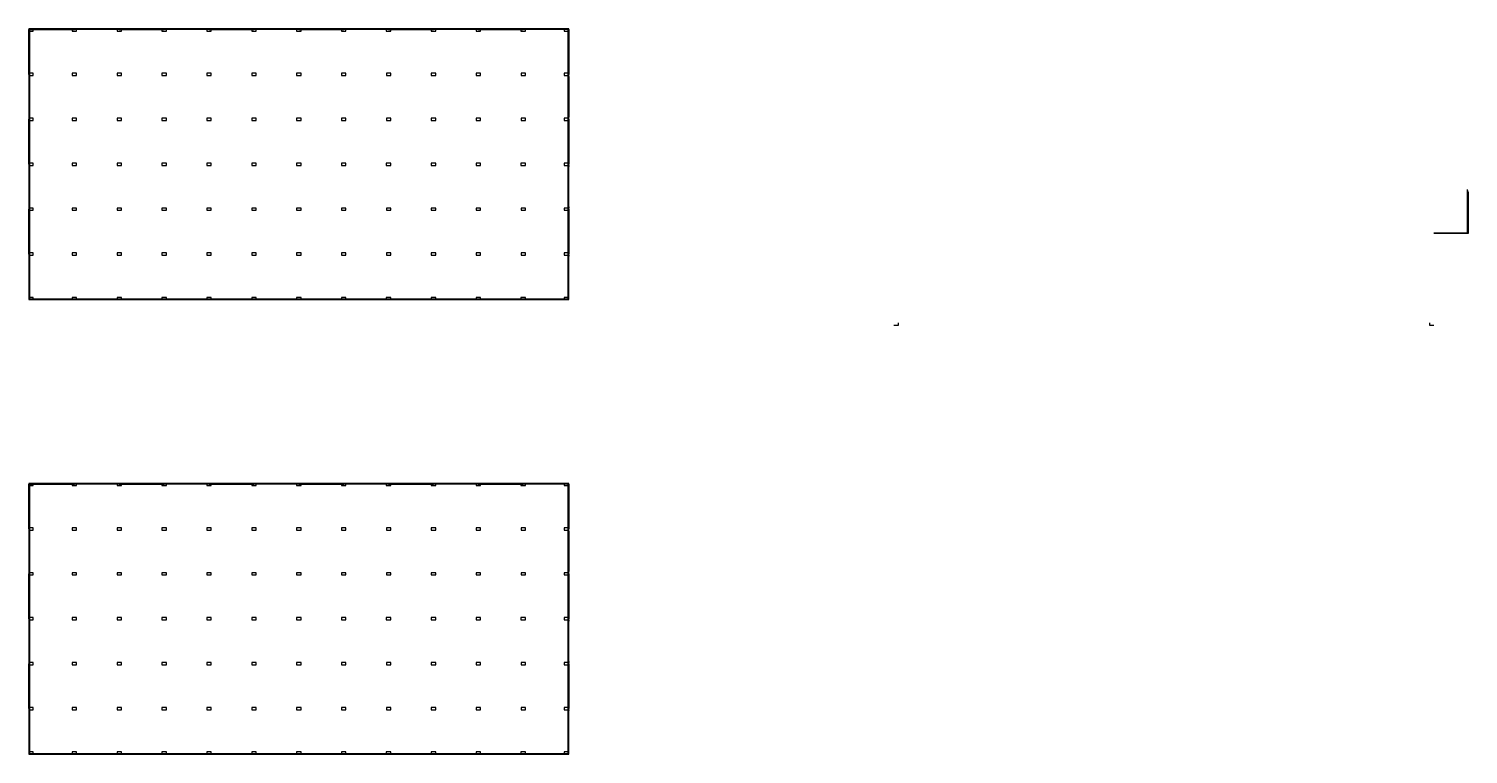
# Model space of a CAD drawing. Header units: millimetres. Extents: x 332 to 3202, y 307 to 1426.
# Drawn here: x 1751.8 to 2072.5, y 1242.9 to 1404.4 of the extents above; entities that cross this region are included whole.
import ezdxf

# ---------------------------------------------------------------- set-up
doc = ezdxf.new("R2010")
doc.units = ezdxf.units.MM

msp = doc.modelspace()

# ---------------------------------------------------------------- linework, layer by layer
for p, q in [((1752.8, 1404.43), (1751.8, 1404.43)), ((1751.8, 1404.43), (1751.8, 1403.93)), ((1751.8, 1403.93), (1752.8, 1403.93)), ((1872.107, 1404.43), (1751.807, 1404.43)), ((1751.807, 1404.43), (1751.807, 1344.13)), ((1751.807, 1394.28), (1751.807, 1404.28)), ((1751.807, 1404.28), (1751.957, 1404.28)), ((1751.957, 1403.73), (1751.807, 1403.73)), ((1751.807, 1403.73), (1751.882, 1403.73)), ((1751.957, 1403.73), (1751.807, 1403.73)), ((1751.882, 1403.73), (1751.882, 1394.73)), ((1751.957, 1404.28), (1751.957, 1404.43)), ((1871.957, 1404.28), (1751.957, 1404.28)), ((1751.957, 1404.28), (1751.957, 1344.28)), ((1751.957, 1404.28), (1761.957, 1404.28)), ((1751.957, 1403.93), (1751.957, 1403.73)), ((1752.8, 1403.93), (1752.8, 1404.43)), ((1762.457, 1404.43), (1761.457, 1404.43)), ((1761.457, 1404.43), (1761.457, 1403.93)), ((1761.457, 1403.93), (1762.457, 1403.93)), ((1761.957, 1404.28), (1761.957, 1404.43)), ((1761.957, 1404.43), (1771.957, 1404.43)), ((1762.457, 1403.93), (1762.457, 1404.43)), ((1772.457, 1404.43), (1771.457, 1404.43)), ((1771.457, 1404.43), (1771.457, 1403.93)), ((1771.457, 1403.93), (1772.457, 1403.93)), ((1771.957, 1404.43), (1771.957, 1404.28)), ((1771.957, 1404.28), (1781.957, 1404.28)), ((1772.457, 1403.93), (1772.457, 1404.43)), ((1782.457, 1404.43), (1781.457, 1404.43)), ((1781.457, 1404.43), (1781.457, 1403.93)), ((1781.457, 1403.93), (1782.457, 1403.93)), ((1781.957, 1404.28), (1781.957, 1404.43)), ((1781.957, 1404.43), (1791.957, 1404.43)), ((1782.457, 1403.93), (1782.457, 1404.43)), ((1792.457, 1404.43), (1791.457, 1404.43)), ((1791.457, 1404.43), (1791.457, 1403.93)), ((1791.457, 1403.93), (1792.457, 1403.93)), ((1791.957, 1404.43), (1791.957, 1404.28)), ((1791.957, 1404.28), (1801.957, 1404.28)), ((1792.457, 1403.93), (1792.457, 1404.43)), ((1802.457, 1404.43), (1801.457, 1404.43)), ((1801.457, 1404.43), (1801.457, 1403.93)), ((1801.457, 1403.93), (1802.457, 1403.93)), ((1801.957, 1404.28), (1801.957, 1404.43)), ((1801.957, 1404.43), (1811.957, 1404.43)), ((1802.457, 1403.93), (1802.457, 1404.43)), ((1812.457, 1404.43), (1811.457, 1404.43)), ((1811.457, 1404.43), (1811.457, 1403.93)), ((1811.457, 1403.93), (1812.457, 1403.93)), ((1811.957, 1404.43), (1811.957, 1404.28)), ((1811.957, 1404.28), (1821.957, 1404.28)), ((1812.457, 1403.93), (1812.457, 1404.43)), ((1822.457, 1404.43), (1821.457, 1404.43)), ((1821.457, 1404.43), (1821.457, 1403.93)), ((1821.457, 1403.93), (1822.457, 1403.93)), ((1821.957, 1404.28), (1821.957, 1404.43)), ((1821.957, 1404.43), (1831.957, 1404.43)), ((1822.457, 1403.93), (1822.457, 1404.43)), ((1832.457, 1404.43), (1831.457, 1404.43)), ((1831.457, 1404.43), (1831.457, 1403.93)), ((1831.457, 1403.93), (1832.457, 1403.93)), ((1831.957, 1404.43), (1831.957, 1404.28)), ((1831.957, 1404.28), (1841.957, 1404.28)), ((1832.457, 1403.93), (1832.457, 1404.43)), ((1842.457, 1404.43), (1841.457, 1404.43)), ((1841.457, 1404.43), (1841.457, 1403.93)), ((1841.457, 1403.93), (1842.457, 1403.93)), ((1841.957, 1404.28), (1841.957, 1404.43)), ((1841.957, 1404.43), (1851.957, 1404.43)), ((1842.457, 1403.93), (1842.457, 1404.43)), ((1852.457, 1404.43), (1851.457, 1404.43)), ((1851.457, 1404.43), (1851.457, 1403.93)), ((1851.457, 1403.93), (1852.457, 1403.93)), ((1851.957, 1404.43), (1851.957, 1404.28)), ((1851.957, 1404.28), (1861.957, 1404.28)), ((1852.457, 1403.93), (1852.457, 1404.43)), ((1862.457, 1404.43), (1861.457, 1404.43)), ((1861.457, 1404.43), (1861.457, 1403.93)), ((1861.457, 1403.93), (1862.457, 1403.93)), ((1861.957, 1404.28), (1861.957, 1404.43)), ((1861.957, 1404.43), (1871.957, 1404.43)), ((1862.457, 1403.93), (1862.457, 1404.43)), ((1872.11, 1404.43), (1871.11, 1404.43)), ((1871.11, 1404.43), (1871.11, 1403.93)), ((1871.11, 1403.93), (1872.11, 1403.93)), ((1871.957, 1404.43), (1871.957, 1404.28)), ((1871.957, 1344.28), (1871.957, 1404.28)), ((1871.957, 1404.28), (1872.107, 1404.28)), ((1871.957, 1403.93), (1872.032, 1403.93)), ((1872.107, 1403.73), (1871.957, 1403.73)), ((1871.957, 1403.73), (1871.957, 1394.73)), ((1872.032, 1403.73), (1872.032, 1394.73)), ((1872.107, 1344.13), (1872.107, 1404.43)), ((1872.107, 1404.28), (1872.107, 1394.28)), ((1872.107, 1394.28), (1872.107, 1404.28)), ((1872.107, 1404.28), (1872.107, 1394.28)), ((1872.107, 1403.93), (1872.107, 1403.73)), ((1872.11, 1403.93), (1872.11, 1404.43)), ((1751.807, 1394.73), (1751.957, 1394.73)), ((1752.807, 1394.53), (1751.807, 1394.53)), ((1751.807, 1394.53), (1751.807, 1394.03)), ((1751.957, 1394.28), (1751.807, 1394.28)), ((1751.807, 1394.03), (1752.807, 1394.03)), ((1751.807, 1393.78), (1751.957, 1393.78)), ((1751.882, 1393.78), (1751.882, 1384.78)), ((1751.957, 1384.28), (1751.957, 1394.28)), ((1752.807, 1394.03), (1752.807, 1394.53)), ((1762.464, 1394.53), (1761.464, 1394.53)), ((1761.464, 1394.53), (1761.464, 1394.03)), ((1761.464, 1394.03), (1762.464, 1394.03)), ((1762.464, 1394.03), (1762.464, 1394.53)), ((1772.464, 1394.53), (1771.464, 1394.53)), ((1771.464, 1394.53), (1771.464, 1394.03)), ((1771.464, 1394.03), (1772.464, 1394.03)), ((1772.464, 1394.03), (1772.464, 1394.53)), ((1782.464, 1394.53), (1781.464, 1394.53)), ((1781.464, 1394.53), (1781.464, 1394.03)), ((1781.464, 1394.03), (1782.464, 1394.03)), ((1782.464, 1394.03), (1782.464, 1394.53)), ((1792.464, 1394.53), (1791.464, 1394.53)), ((1791.464, 1394.53), (1791.464, 1394.03)), ((1791.464, 1394.03), (1792.464, 1394.03)), ((1792.464, 1394.03), (1792.464, 1394.53)), ((1802.464, 1394.53), (1801.464, 1394.53)), ((1801.464, 1394.53), (1801.464, 1394.03)), ((1801.464, 1394.03), (1802.464, 1394.03)), ((1802.464, 1394.03), (1802.464, 1394.53)), ((1812.464, 1394.53), (1811.464, 1394.53)), ((1811.464, 1394.53), (1811.464, 1394.03)), ((1811.464, 1394.03), (1812.464, 1394.03)), ((1812.464, 1394.03), (1812.464, 1394.53)), ((1822.464, 1394.53), (1821.464, 1394.53)), ((1821.464, 1394.53), (1821.464, 1394.03)), ((1821.464, 1394.03), (1822.464, 1394.03)), ((1822.464, 1394.03), (1822.464, 1394.53)), ((1832.464, 1394.53), (1831.464, 1394.53)), ((1831.464, 1394.53), (1831.464, 1394.03)), ((1831.464, 1394.03), (1832.464, 1394.03)), ((1832.464, 1394.03), (1832.464, 1394.53)), ((1842.464, 1394.53), (1841.464, 1394.53)), ((1841.464, 1394.53), (1841.464, 1394.03)), ((1841.464, 1394.03), (1842.464, 1394.03)), ((1842.464, 1394.03), (1842.464, 1394.53)), ((1852.464, 1394.53), (1851.464, 1394.53)), ((1851.464, 1394.53), (1851.464, 1394.03)), ((1851.464, 1394.03), (1852.464, 1394.03)), ((1852.464, 1394.03), (1852.464, 1394.53)), ((1862.464, 1394.53), (1861.464, 1394.53)), ((1861.464, 1394.53), (1861.464, 1394.03)), ((1861.464, 1394.03), (1862.464, 1394.03)), ((1862.464, 1394.03), (1862.464, 1394.53)), ((1872.117, 1394.53), (1871.117, 1394.53)), ((1871.117, 1394.53), (1871.117, 1394.03)), ((1871.117, 1394.03), (1872.117, 1394.03)), ((1871.957, 1394.73), (1872.107, 1394.73)), ((1872.107, 1394.28), (1871.957, 1394.28)), ((1871.957, 1394.28), (1871.957, 1384.28)), ((1871.957, 1394.03), (1871.957, 1393.78)), ((1871.957, 1393.78), (1872.107, 1393.78)), ((1872.032, 1394.53), (1872.032, 1394.03)), ((1872.032, 1393.78), (1872.032, 1384.78)), ((1872.107, 1393.78), (1872.107, 1384.78)), ((1872.117, 1394.03), (1872.117, 1394.53)), ((1751.957, 1384.78), (1751.807, 1384.78)), ((1752.807, 1384.53), (1751.807, 1384.53)), ((1751.807, 1384.53), (1751.807, 1384.03)), ((1751.807, 1374.28), (1751.807, 1384.28)), ((1751.807, 1384.28), (1751.957, 1384.28)), ((1751.807, 1384.03), (1752.807, 1384.03)), ((1751.807, 1383.78), (1751.957, 1383.78)), ((1751.882, 1383.78), (1751.882, 1374.78)), ((1752.807, 1384.03), (1752.807, 1384.53)), ((1762.464, 1384.53), (1761.464, 1384.53)), ((1761.464, 1384.53), (1761.464, 1384.03)), ((1761.464, 1384.03), (1762.464, 1384.03)), ((1762.464, 1384.03), (1762.464, 1384.53)), ((1772.464, 1384.53), (1771.464, 1384.53)), ((1771.464, 1384.53), (1771.464, 1384.03)), ((1771.464, 1384.03), (1772.464, 1384.03)), ((1772.464, 1384.03), (1772.464, 1384.53)), ((1782.464, 1384.53), (1781.464, 1384.53)), ((1781.464, 1384.53), (1781.464, 1384.03)), ((1781.464, 1384.03), (1782.464, 1384.03)), ((1782.464, 1384.03), (1782.464, 1384.53)), ((1792.464, 1384.53), (1791.464, 1384.53)), ((1791.464, 1384.53), (1791.464, 1384.03)), ((1791.464, 1384.03), (1792.464, 1384.03)), ((1792.464, 1384.03), (1792.464, 1384.53)), ((1802.464, 1384.53), (1801.464, 1384.53)), ((1801.464, 1384.53), (1801.464, 1384.03)), ((1801.464, 1384.03), (1802.464, 1384.03)), ((1802.464, 1384.03), (1802.464, 1384.53)), ((1812.464, 1384.53), (1811.464, 1384.53)), ((1811.464, 1384.53), (1811.464, 1384.03)), ((1811.464, 1384.03), (1812.464, 1384.03)), ((1812.464, 1384.03), (1812.464, 1384.53)), ((1822.464, 1384.53), (1821.464, 1384.53)), ((1821.464, 1384.53), (1821.464, 1384.03)), ((1821.464, 1384.03), (1822.464, 1384.03)), ((1822.464, 1384.03), (1822.464, 1384.53)), ((1832.464, 1384.53), (1831.464, 1384.53)), ((1831.464, 1384.53), (1831.464, 1384.03)), ((1831.464, 1384.03), (1832.464, 1384.03)), ((1832.464, 1384.03), (1832.464, 1384.53)), ((1842.464, 1384.53), (1841.464, 1384.53)), ((1841.464, 1384.53), (1841.464, 1384.03)), ((1841.464, 1384.03), (1842.464, 1384.03)), ((1842.464, 1384.03), (1842.464, 1384.53)), ((1852.464, 1384.53), (1851.464, 1384.53)), ((1851.464, 1384.53), (1851.464, 1384.03)), ((1851.464, 1384.03), (1852.464, 1384.03)), ((1852.464, 1384.03), (1852.464, 1384.53)), ((1862.464, 1384.53), (1861.464, 1384.53)), ((1861.464, 1384.53), (1861.464, 1384.03)), ((1861.464, 1384.03), (1862.464, 1384.03)), ((1862.464, 1384.03), (1862.464, 1384.53)), ((1872.117, 1384.53), (1871.117, 1384.53)), ((1871.117, 1384.53), (1871.117, 1384.03)), ((1871.117, 1384.03), (1872.117, 1384.03)), ((1872.107, 1384.78), (1871.957, 1384.78)), ((1871.957, 1384.78), (1871.957, 1384.53)), ((1871.957, 1384.28), (1872.107, 1384.28)), ((1871.957, 1384.03), (1871.957, 1383.78)), ((1871.957, 1383.78), (1872.107, 1383.78)), ((1872.032, 1384.53), (1872.032, 1384.03)), ((1872.032, 1383.78), (1872.032, 1374.78)), ((1872.107, 1384.28), (1872.107, 1374.28)), ((1872.107, 1383.78), (1872.107, 1374.78)), ((1872.117, 1384.03), (1872.117, 1384.53)), ((1752.8, 1374.53), (1751.8, 1374.53)), ((1751.8, 1374.53), (1751.8, 1374.03)), ((1751.8, 1374.03), (1752.8, 1374.03)), ((1751.957, 1374.78), (1751.807, 1374.78)), ((1751.957, 1374.28), (1751.807, 1374.28)), ((1751.957, 1373.78), (1751.807, 1373.78)), ((1751.882, 1373.78), (1751.882, 1364.78)), ((1751.957, 1364.28), (1751.957, 1374.28)), ((1752.8, 1374.03), (1752.8, 1374.53)), ((1762.457, 1374.53), (1761.457, 1374.53)), ((1761.457, 1374.53), (1761.457, 1374.03)), ((1761.457, 1374.03), (1762.457, 1374.03)), ((1762.457, 1374.03), (1762.457, 1374.53)), ((1772.457, 1374.53), (1771.457, 1374.53)), ((1771.457, 1374.53), (1771.457, 1374.03)), ((1771.457, 1374.03), (1772.457, 1374.03)), ((1772.457, 1374.03), (1772.457, 1374.53)), ((1782.457, 1374.53), (1781.457, 1374.53)), ((1781.457, 1374.53), (1781.457, 1374.03)), ((1781.457, 1374.03), (1782.457, 1374.03)), ((1782.457, 1374.03), (1782.457, 1374.53)), ((1792.457, 1374.53), (1791.457, 1374.53)), ((1791.457, 1374.53), (1791.457, 1374.03)), ((1791.457, 1374.03), (1792.457, 1374.03)), ((1792.457, 1374.03), (1792.457, 1374.53)), ((1802.457, 1374.53), (1801.457, 1374.53)), ((1801.457, 1374.53), (1801.457, 1374.03)), ((1801.457, 1374.03), (1802.457, 1374.03)), ((1802.457, 1374.03), (1802.457, 1374.53)), ((1812.457, 1374.53), (1811.457, 1374.53)), ((1811.457, 1374.53), (1811.457, 1374.03)), ((1811.457, 1374.03), (1812.457, 1374.03)), ((1812.457, 1374.03), (1812.457, 1374.53)), ((1822.457, 1374.53), (1821.457, 1374.53)), ((1821.457, 1374.53), (1821.457, 1374.03)), ((1821.457, 1374.03), (1822.457, 1374.03)), ((1822.457, 1374.03), (1822.457, 1374.53)), ((1832.457, 1374.53), (1831.457, 1374.53)), ((1831.457, 1374.53), (1831.457, 1374.03)), ((1831.457, 1374.03), (1832.457, 1374.03)), ((1832.457, 1374.03), (1832.457, 1374.53)), ((1842.457, 1374.53), (1841.457, 1374.53)), ((1841.457, 1374.53), (1841.457, 1374.03)), ((1841.457, 1374.03), (1842.457, 1374.03)), ((1842.457, 1374.03), (1842.457, 1374.53)), ((1852.457, 1374.53), (1851.457, 1374.53)), ((1851.457, 1374.53), (1851.457, 1374.03)), ((1851.457, 1374.03), (1852.457, 1374.03)), ((1852.457, 1374.03), (1852.457, 1374.53)), ((1862.457, 1374.53), (1861.457, 1374.53)), ((1861.457, 1374.53), (1861.457, 1374.03)), ((1861.457, 1374.03), (1862.457, 1374.03)), ((1862.457, 1374.03), (1862.457, 1374.53)), ((1872.11, 1374.53), (1871.11, 1374.53)), ((1871.11, 1374.53), (1871.11, 1374.03)), ((1871.11, 1374.03), (1872.11, 1374.03)), ((1872.107, 1374.78), (1871.957, 1374.78)), ((1871.957, 1374.78), (1871.957, 1374.53)), ((1872.107, 1374.28), (1871.957, 1374.28)), ((1871.957, 1374.28), (1871.957, 1364.28)), ((1872.107, 1373.78), (1871.957, 1373.78)), ((1871.957, 1373.78), (1871.957, 1364.78)), ((1872.032, 1374.53), (1872.032, 1374.03)), ((1872.032, 1373.78), (1872.032, 1364.78)), ((1872.107, 1374.03), (1872.107, 1373.78)), ((1872.11, 1374.03), (1872.11, 1374.53)), ((1751.807, 1364.78), (1751.957, 1364.78)), ((1752.807, 1364.53), (1751.807, 1364.53)), ((1751.807, 1364.53), (1751.807, 1364.03)), ((1751.807, 1354.28), (1751.807, 1364.28)), ((1751.807, 1364.28), (1751.957, 1364.28)), ((1751.807, 1364.03), (1752.807, 1364.03)), ((1751.807, 1363.78), (1751.957, 1363.78)), ((1751.882, 1363.78), (1751.882, 1354.78)), ((1752.807, 1364.03), (1752.807, 1364.53)), ((1762.464, 1364.53), (1761.464, 1364.53)), ((1761.464, 1364.53), (1761.464, 1364.03)), ((1761.464, 1364.03), (1762.464, 1364.03)), ((1762.464, 1364.03), (1762.464, 1364.53)), ((1772.464, 1364.53), (1771.464, 1364.53)), ((1771.464, 1364.53), (1771.464, 1364.03)), ((1771.464, 1364.03), (1772.464, 1364.03)), ((1772.464, 1364.03), (1772.464, 1364.53)), ((1782.464, 1364.53), (1781.464, 1364.53)), ((1781.464, 1364.53), (1781.464, 1364.03)), ((1781.464, 1364.03), (1782.464, 1364.03)), ((1782.464, 1364.03), (1782.464, 1364.53)), ((1792.464, 1364.53), (1791.464, 1364.53)), ((1791.464, 1364.53), (1791.464, 1364.03)), ((1791.464, 1364.03), (1792.464, 1364.03)), ((1792.464, 1364.03), (1792.464, 1364.53)), ((1802.464, 1364.53), (1801.464, 1364.53)), ((1801.464, 1364.53), (1801.464, 1364.03)), ((1801.464, 1364.03), (1802.464, 1364.03)), ((1802.464, 1364.03), (1802.464, 1364.53)), ((1812.464, 1364.53), (1811.464, 1364.53)), ((1811.464, 1364.53), (1811.464, 1364.03)), ((1811.464, 1364.03), (1812.464, 1364.03)), ((1812.464, 1364.03), (1812.464, 1364.53)), ((1822.464, 1364.53), (1821.464, 1364.53)), ((1821.464, 1364.53), (1821.464, 1364.03)), ((1821.464, 1364.03), (1822.464, 1364.03)), ((1822.464, 1364.03), (1822.464, 1364.53)), ((1832.464, 1364.53), (1831.464, 1364.53)), ((1831.464, 1364.53), (1831.464, 1364.03)), ((1831.464, 1364.03), (1832.464, 1364.03)), ((1832.464, 1364.03), (1832.464, 1364.53)), ((1842.464, 1364.53), (1841.464, 1364.53)), ((1841.464, 1364.53), (1841.464, 1364.03)), ((1841.464, 1364.03), (1842.464, 1364.03)), ((1842.464, 1364.03), (1842.464, 1364.53)), ((1852.464, 1364.53), (1851.464, 1364.53)), ((1851.464, 1364.53), (1851.464, 1364.03)), ((1851.464, 1364.03), (1852.464, 1364.03)), ((1852.464, 1364.03), (1852.464, 1364.53)), ((1862.464, 1364.53), (1861.464, 1364.53)), ((1861.464, 1364.53), (1861.464, 1364.03)), ((1861.464, 1364.03), (1862.464, 1364.03)), ((1862.464, 1364.03), (1862.464, 1364.53)), ((1872.117, 1364.53), (1871.117, 1364.53)), ((1871.117, 1364.53), (1871.117, 1364.03)), ((1871.117, 1364.03), (1872.117, 1364.03)), ((1871.957, 1364.78), (1872.107, 1364.78)), ((1871.957, 1364.28), (1872.107, 1364.28)), ((1871.957, 1364.03), (1871.957, 1363.78)), ((1871.957, 1363.78), (1872.107, 1363.78)), ((1872.032, 1364.53), (1872.032, 1364.03)), ((1872.032, 1363.78), (1872.032, 1354.78)), ((1872.107, 1364.78), (1872.107, 1364.53)), ((1872.107, 1364.53), (1872.107, 1364.53)), ((1872.107, 1364.28), (1872.107, 1354.28)), ((1872.107, 1363.78), (1872.107, 1354.78)), ((1872.117, 1364.03), (1872.117, 1364.53)), ((1751.957, 1354.78), (1751.807, 1354.78)), ((1752.807, 1354.53), (1751.807, 1354.53)), ((1751.807, 1354.53), (1751.807, 1354.03)), ((1751.957, 1354.28), (1751.807, 1354.28)), ((1751.807, 1354.03), (1752.807, 1354.03)), ((1751.957, 1353.83), (1751.807, 1353.83)), ((1751.882, 1353.83), (1751.882, 1344.83)), ((1751.957, 1344.28), (1751.957, 1354.28)), ((1752.807, 1354.03), (1752.807, 1354.53)), ((1762.464, 1354.53), (1761.464, 1354.53)), ((1761.464, 1354.53), (1761.464, 1354.03)), ((1761.464, 1354.03), (1762.464, 1354.03)), ((1762.464, 1354.03), (1762.464, 1354.53)), ((1772.464, 1354.53), (1771.464, 1354.53)), ((1771.464, 1354.53), (1771.464, 1354.03)), ((1771.464, 1354.03), (1772.464, 1354.03)), ((1772.464, 1354.03), (1772.464, 1354.53)), ((1782.464, 1354.53), (1781.464, 1354.53)), ((1781.464, 1354.53), (1781.464, 1354.03)), ((1781.464, 1354.03), (1782.464, 1354.03)), ((1782.464, 1354.03), (1782.464, 1354.53)), ((1792.464, 1354.53), (1791.464, 1354.53)), ((1791.464, 1354.53), (1791.464, 1354.03)), ((1791.464, 1354.03), (1792.464, 1354.03)), ((1792.464, 1354.03), (1792.464, 1354.53)), ((1802.464, 1354.53), (1801.464, 1354.53)), ((1801.464, 1354.53), (1801.464, 1354.03)), ((1801.464, 1354.03), (1802.464, 1354.03)), ((1802.464, 1354.03), (1802.464, 1354.53)), ((1812.464, 1354.53), (1811.464, 1354.53)), ((1811.464, 1354.53), (1811.464, 1354.03)), ((1811.464, 1354.03), (1812.464, 1354.03)), ((1812.464, 1354.03), (1812.464, 1354.53)), ((1822.464, 1354.53), (1821.464, 1354.53)), ((1821.464, 1354.53), (1821.464, 1354.03)), ((1821.464, 1354.03), (1822.464, 1354.03)), ((1822.464, 1354.03), (1822.464, 1354.53)), ((1832.464, 1354.53), (1831.464, 1354.53)), ((1831.464, 1354.53), (1831.464, 1354.03)), ((1831.464, 1354.03), (1832.464, 1354.03)), ((1832.464, 1354.03), (1832.464, 1354.53)), ((1842.464, 1354.53), (1841.464, 1354.53)), ((1841.464, 1354.53), (1841.464, 1354.03)), ((1841.464, 1354.03), (1842.464, 1354.03)), ((1842.464, 1354.03), (1842.464, 1354.53)), ((1852.464, 1354.53), (1851.464, 1354.53)), ((1851.464, 1354.53), (1851.464, 1354.03)), ((1851.464, 1354.03), (1852.464, 1354.03)), ((1852.464, 1354.03), (1852.464, 1354.53)), ((1862.464, 1354.53), (1861.464, 1354.53)), ((1861.464, 1354.53), (1861.464, 1354.03)), ((1861.464, 1354.03), (1862.464, 1354.03)), ((1862.464, 1354.03), (1862.464, 1354.53)), ((1872.117, 1354.53), (1871.117, 1354.53)), ((1871.117, 1354.53), (1871.117, 1354.03)), ((1871.117, 1354.03), (1872.117, 1354.03)), ((1872.107, 1354.78), (1871.957, 1354.78)), ((1871.957, 1354.78), (1871.957, 1354.53)), ((1872.107, 1354.28), (1871.957, 1354.28)), ((1871.957, 1354.28), (1871.957, 1344.28)), ((1872.107, 1353.83), (1871.957, 1353.83)), ((1871.957, 1353.83), (1871.957, 1344.83)), ((1872.032, 1354.53), (1872.032, 1354.03)), ((1872.032, 1353.83), (1872.032, 1344.83)), ((1872.107, 1354.03), (1872.107, 1353.83)), ((1872.107, 1344.73), (1872.107, 1353.78)), ((1872.117, 1354.03), (1872.117, 1354.53)), ((1751.807, 1344.83), (1751.957, 1344.83)), ((1752.807, 1344.63), (1751.807, 1344.63)), ((1751.807, 1344.63), (1751.807, 1344.13)), ((1751.957, 1344.28), (1751.807, 1344.28)), ((1751.807, 1344.13), (1872.107, 1344.13)), ((1751.807, 1344.13), (1752.807, 1344.13)), ((1751.957, 1344.28), (1871.957, 1344.28)), ((1751.957, 1344.28), (1761.957, 1344.28)), ((1751.957, 1344.28), (1751.957, 1344.13)), ((1751.957, 1344.13), (1751.957, 1344.28)), ((1752.807, 1344.13), (1752.807, 1344.63)), ((1762.457, 1344.63), (1761.457, 1344.63)), ((1761.457, 1344.63), (1761.457, 1344.13)), ((1761.457, 1344.13), (1762.457, 1344.13)), ((1761.957, 1344.28), (1761.957, 1344.28)), ((1761.957, 1344.28), (1761.957, 1344.13)), ((1761.957, 1344.13), (1771.957, 1344.13)), ((1762.457, 1344.13), (1762.457, 1344.63)), ((1772.457, 1344.63), (1771.457, 1344.63)), ((1771.457, 1344.63), (1771.457, 1344.13)), ((1771.457, 1344.13), (1772.457, 1344.13)), ((1771.957, 1344.13), (1771.957, 1344.28)), ((1771.957, 1344.28), (1781.957, 1344.28)), ((1772.457, 1344.13), (1772.457, 1344.63)), ((1782.457, 1344.63), (1781.457, 1344.63)), ((1781.457, 1344.63), (1781.457, 1344.13)), ((1781.457, 1344.13), (1782.457, 1344.13)), ((1781.957, 1344.28), (1781.957, 1344.13)), ((1781.957, 1344.13), (1791.957, 1344.13)), ((1782.457, 1344.13), (1782.457, 1344.63)), ((1792.457, 1344.63), (1791.457, 1344.63)), ((1791.457, 1344.63), (1791.457, 1344.13)), ((1791.457, 1344.13), (1792.457, 1344.13)), ((1791.957, 1344.13), (1791.957, 1344.28)), ((1791.957, 1344.28), (1801.957, 1344.28)), ((1792.457, 1344.13), (1792.457, 1344.63)), ((1802.457, 1344.63), (1801.457, 1344.63)), ((1801.457, 1344.63), (1801.457, 1344.13)), ((1801.457, 1344.13), (1802.457, 1344.13)), ((1801.957, 1344.28), (1801.957, 1344.13)), ((1801.957, 1344.13), (1811.957, 1344.13)), ((1802.457, 1344.13), (1802.457, 1344.63)), ((1812.457, 1344.63), (1811.457, 1344.63)), ((1811.457, 1344.63), (1811.457, 1344.13)), ((1811.457, 1344.13), (1812.457, 1344.13)), ((1811.957, 1344.13), (1811.957, 1344.28)), ((1811.957, 1344.28), (1821.957, 1344.28)), ((1812.457, 1344.13), (1812.457, 1344.63)), ((1822.457, 1344.63), (1821.457, 1344.63)), ((1821.457, 1344.63), (1821.457, 1344.13)), ((1821.457, 1344.13), (1822.457, 1344.13)), ((1821.957, 1344.28), (1821.957, 1344.13)), ((1821.957, 1344.13), (1831.957, 1344.13)), ((1822.457, 1344.13), (1822.457, 1344.63)), ((1832.457, 1344.63), (1831.457, 1344.63)), ((1831.457, 1344.63), (1831.457, 1344.13)), ((1831.457, 1344.13), (1832.457, 1344.13)), ((1831.957, 1344.13), (1831.957, 1344.28)), ((1831.957, 1344.28), (1841.957, 1344.28)), ((1832.457, 1344.13), (1832.457, 1344.63)), ((1842.457, 1344.63), (1841.457, 1344.63)), ((1841.457, 1344.63), (1841.457, 1344.13)), ((1841.457, 1344.13), (1842.457, 1344.13)), ((1841.957, 1344.28), (1841.957, 1344.13)), ((1841.957, 1344.13), (1851.957, 1344.13)), ((1842.457, 1344.13), (1842.457, 1344.63)), ((1852.457, 1344.63), (1851.457, 1344.63)), ((1851.457, 1344.63), (1851.457, 1344.13)), ((1851.457, 1344.13), (1852.457, 1344.13)), ((1851.957, 1344.13), (1851.957, 1344.28)), ((1851.957, 1344.28), (1861.957, 1344.28)), ((1852.457, 1344.13), (1852.457, 1344.63)), ((1862.457, 1344.63), (1861.457, 1344.63)), ((1861.457, 1344.63), (1861.457, 1344.13)), ((1861.457, 1344.13), (1862.457, 1344.13)), ((1861.957, 1344.28), (1861.957, 1344.13)), ((1861.957, 1344.13), (1871.957, 1344.13)), ((1862.457, 1344.13), (1862.457, 1344.63)), ((1872.11, 1344.63), (1871.11, 1344.63)), ((1871.11, 1344.63), (1871.11, 1344.13)), ((1871.11, 1344.13), (1872.11, 1344.13)), ((1871.957, 1344.83), (1872.107, 1344.83)), ((1871.957, 1344.63), (1871.957, 1344.73)), ((1872.032, 1344.63), (1871.957, 1344.63)), ((1871.957, 1344.13), (1871.957, 1344.28)), ((1871.957, 1344.28), (1872.107, 1344.28)), ((1872.11, 1344.13), (1872.11, 1344.63)), ((1752.8, 1303.218), (1751.8, 1303.218)), ((1751.8, 1303.218), (1751.8, 1302.718)), ((1751.8, 1302.718), (1752.8, 1302.718)), ((1872.107, 1303.218), (1751.807, 1303.218)), ((1751.807, 1303.218), (1751.807, 1242.918)), ((1751.807, 1293.068), (1751.807, 1303.068)), ((1751.807, 1303.068), (1751.957, 1303.068)), ((1751.957, 1302.518), (1751.807, 1302.518)), ((1751.807, 1302.518), (1751.882, 1302.518)), ((1751.957, 1302.518), (1751.807, 1302.518)), ((1751.882, 1302.518), (1751.882, 1293.518)), ((1751.957, 1303.068), (1751.957, 1303.218)), ((1871.957, 1303.068), (1751.957, 1303.068)), ((1751.957, 1303.068), (1751.957, 1243.068)), ((1751.957, 1303.068), (1761.957, 1303.068)), ((1751.957, 1302.718), (1751.957, 1302.518)), ((1752.8, 1302.718), (1752.8, 1303.218)), ((1762.457, 1303.218), (1761.457, 1303.218)), ((1761.457, 1303.218), (1761.457, 1302.718)), ((1761.457, 1302.718), (1762.457, 1302.718)), ((1761.957, 1303.068), (1761.957, 1303.218)), ((1761.957, 1303.218), (1771.957, 1303.218)), ((1762.457, 1302.718), (1762.457, 1303.218)), ((1772.457, 1303.218), (1771.457, 1303.218)), ((1771.457, 1303.218), (1771.457, 1302.718)), ((1771.457, 1302.718), (1772.457, 1302.718)), ((1771.957, 1303.218), (1771.957, 1303.068)), ((1771.957, 1303.068), (1781.957, 1303.068)), ((1772.457, 1302.718), (1772.457, 1303.218)), ((1782.457, 1303.218), (1781.457, 1303.218)), ((1781.457, 1303.218), (1781.457, 1302.718)), ((1781.457, 1302.718), (1782.457, 1302.718)), ((1781.957, 1303.068), (1781.957, 1303.218)), ((1781.957, 1303.218), (1791.957, 1303.218)), ((1782.457, 1302.718), (1782.457, 1303.218)), ((1792.457, 1303.218), (1791.457, 1303.218)), ((1791.457, 1303.218), (1791.457, 1302.718)), ((1791.457, 1302.718), (1792.457, 1302.718)), ((1791.957, 1303.218), (1791.957, 1303.068)), ((1791.957, 1303.068), (1801.957, 1303.068)), ((1792.457, 1302.718), (1792.457, 1303.218)), ((1802.457, 1303.218), (1801.457, 1303.218)), ((1801.457, 1303.218), (1801.457, 1302.718)), ((1801.457, 1302.718), (1802.457, 1302.718)), ((1801.957, 1303.068), (1801.957, 1303.218)), ((1801.957, 1303.218), (1811.957, 1303.218)), ((1802.457, 1302.718), (1802.457, 1303.218)), ((1812.457, 1303.218), (1811.457, 1303.218)), ((1811.457, 1303.218), (1811.457, 1302.718)), ((1811.457, 1302.718), (1812.457, 1302.718)), ((1811.957, 1303.218), (1811.957, 1303.068)), ((1811.957, 1303.068), (1821.957, 1303.068)), ((1812.457, 1302.718), (1812.457, 1303.218)), ((1822.457, 1303.218), (1821.457, 1303.218)), ((1821.457, 1303.218), (1821.457, 1302.718)), ((1821.457, 1302.718), (1822.457, 1302.718)), ((1821.957, 1303.068), (1821.957, 1303.218)), ((1821.957, 1303.218), (1831.957, 1303.218)), ((1822.457, 1302.718), (1822.457, 1303.218)), ((1832.457, 1303.218), (1831.457, 1303.218)), ((1831.457, 1303.218), (1831.457, 1302.718)), ((1831.457, 1302.718), (1832.457, 1302.718)), ((1831.957, 1303.218), (1831.957, 1303.068)), ((1831.957, 1303.068), (1841.957, 1303.068)), ((1832.457, 1302.718), (1832.457, 1303.218)), ((1842.457, 1303.218), (1841.457, 1303.218)), ((1841.457, 1303.218), (1841.457, 1302.718)), ((1841.457, 1302.718), (1842.457, 1302.718)), ((1841.957, 1303.068), (1841.957, 1303.218)), ((1841.957, 1303.218), (1851.957, 1303.218)), ((1842.457, 1302.718), (1842.457, 1303.218)), ((1852.457, 1303.218), (1851.457, 1303.218)), ((1851.457, 1303.218), (1851.457, 1302.718)), ((1851.457, 1302.718), (1852.457, 1302.718)), ((1851.957, 1303.218), (1851.957, 1303.068)), ((1851.957, 1303.068), (1861.957, 1303.068)), ((1852.457, 1302.718), (1852.457, 1303.218)), ((1862.457, 1303.218), (1861.457, 1303.218)), ((1861.457, 1303.218), (1861.457, 1302.718)), ((1861.457, 1302.718), (1862.457, 1302.718)), ((1861.957, 1303.068), (1861.957, 1303.218)), ((1861.957, 1303.218), (1871.957, 1303.218)), ((1862.457, 1302.718), (1862.457, 1303.218)), ((1872.11, 1303.218), (1871.11, 1303.218)), ((1871.11, 1303.218), (1871.11, 1302.718)), ((1871.11, 1302.718), (1872.11, 1302.718)), ((1871.957, 1303.218), (1871.957, 1303.068)), ((1871.957, 1243.068), (1871.957, 1303.068)), ((1871.957, 1303.068), (1872.107, 1303.068)), ((1871.957, 1302.718), (1872.032, 1302.718)), ((1872.107, 1302.518), (1871.957, 1302.518)), ((1871.957, 1302.518), (1871.957, 1293.518)), ((1872.032, 1302.518), (1872.032, 1293.518)), ((1872.107, 1242.918), (1872.107, 1303.218)), ((1872.107, 1303.068), (1872.107, 1293.068)), ((1872.107, 1293.068), (1872.107, 1303.068)), ((1872.107, 1303.068), (1872.107, 1293.068)), ((1872.107, 1302.718), (1872.107, 1302.518)), ((1872.11, 1302.718), (1872.11, 1303.218)), ((1751.807, 1293.518), (1751.957, 1293.518)), ((1752.807, 1293.318), (1751.807, 1293.318)), ((1751.807, 1293.318), (1751.807, 1292.818)), ((1751.957, 1293.068), (1751.807, 1293.068)), ((1751.807, 1292.818), (1752.807, 1292.818)), ((1751.807, 1292.568), (1751.957, 1292.568)), ((1751.882, 1292.568), (1751.882, 1283.568)), ((1751.957, 1283.068), (1751.957, 1293.068)), ((1752.807, 1292.818), (1752.807, 1293.318)), ((1762.464, 1293.318), (1761.464, 1293.318)), ((1761.464, 1293.318), (1761.464, 1292.818)), ((1761.464, 1292.818), (1762.464, 1292.818)), ((1762.464, 1292.818), (1762.464, 1293.318)), ((1772.464, 1293.318), (1771.464, 1293.318)), ((1771.464, 1293.318), (1771.464, 1292.818)), ((1771.464, 1292.818), (1772.464, 1292.818)), ((1772.464, 1292.818), (1772.464, 1293.318)), ((1782.464, 1293.318), (1781.464, 1293.318)), ((1781.464, 1293.318), (1781.464, 1292.818)), ((1781.464, 1292.818), (1782.464, 1292.818)), ((1782.464, 1292.818), (1782.464, 1293.318)), ((1792.464, 1293.318), (1791.464, 1293.318)), ((1791.464, 1293.318), (1791.464, 1292.818)), ((1791.464, 1292.818), (1792.464, 1292.818)), ((1792.464, 1292.818), (1792.464, 1293.318)), ((1802.464, 1293.318), (1801.464, 1293.318)), ((1801.464, 1293.318), (1801.464, 1292.818)), ((1801.464, 1292.818), (1802.464, 1292.818)), ((1802.464, 1292.818), (1802.464, 1293.318)), ((1812.464, 1293.318), (1811.464, 1293.318)), ((1811.464, 1293.318), (1811.464, 1292.818)), ((1811.464, 1292.818), (1812.464, 1292.818)), ((1812.464, 1292.818), (1812.464, 1293.318)), ((1822.464, 1293.318), (1821.464, 1293.318)), ((1821.464, 1293.318), (1821.464, 1292.818)), ((1821.464, 1292.818), (1822.464, 1292.818)), ((1822.464, 1292.818), (1822.464, 1293.318)), ((1832.464, 1293.318), (1831.464, 1293.318)), ((1831.464, 1293.318), (1831.464, 1292.818)), ((1831.464, 1292.818), (1832.464, 1292.818)), ((1832.464, 1292.818), (1832.464, 1293.318)), ((1842.464, 1293.318), (1841.464, 1293.318)), ((1841.464, 1293.318), (1841.464, 1292.818)), ((1841.464, 1292.818), (1842.464, 1292.818)), ((1842.464, 1292.818), (1842.464, 1293.318)), ((1852.464, 1293.318), (1851.464, 1293.318)), ((1851.464, 1293.318), (1851.464, 1292.818)), ((1851.464, 1292.818), (1852.464, 1292.818)), ((1852.464, 1292.818), (1852.464, 1293.318)), ((1862.464, 1293.318), (1861.464, 1293.318)), ((1861.464, 1293.318), (1861.464, 1292.818)), ((1861.464, 1292.818), (1862.464, 1292.818)), ((1862.464, 1292.818), (1862.464, 1293.318)), ((1872.117, 1293.318), (1871.117, 1293.318)), ((1871.117, 1293.318), (1871.117, 1292.818)), ((1871.117, 1292.818), (1872.117, 1292.818)), ((1871.957, 1293.518), (1872.107, 1293.518)), ((1872.107, 1293.068), (1871.957, 1293.068)), ((1871.957, 1293.068), (1871.957, 1283.068)), ((1871.957, 1292.818), (1871.957, 1292.568)), ((1871.957, 1292.568), (1872.107, 1292.568)), ((1872.032, 1293.318), (1872.032, 1292.818)), ((1872.032, 1292.568), (1872.032, 1283.568)), ((1872.107, 1292.568), (1872.107, 1283.568)), ((1872.117, 1292.818), (1872.117, 1293.318)), ((1751.957, 1283.568), (1751.807, 1283.568)), ((1752.807, 1283.318), (1751.807, 1283.318)), ((1751.807, 1283.318), (1751.807, 1282.818)), ((1751.807, 1273.068), (1751.807, 1283.068)), ((1751.807, 1283.068), (1751.957, 1283.068)), ((1751.807, 1282.818), (1752.807, 1282.818)), ((1752.807, 1282.818), (1752.807, 1283.318)), ((1762.464, 1283.318), (1761.464, 1283.318)), ((1761.464, 1283.318), (1761.464, 1282.818)), ((1761.464, 1282.818), (1762.464, 1282.818)), ((1762.464, 1282.818), (1762.464, 1283.318)), ((1772.464, 1283.318), (1771.464, 1283.318)), ((1771.464, 1283.318), (1771.464, 1282.818)), ((1771.464, 1282.818), (1772.464, 1282.818)), ((1772.464, 1282.818), (1772.464, 1283.318)), ((1782.464, 1283.318), (1781.464, 1283.318)), ((1781.464, 1283.318), (1781.464, 1282.818)), ((1781.464, 1282.818), (1782.464, 1282.818)), ((1782.464, 1282.818), (1782.464, 1283.318)), ((1792.464, 1283.318), (1791.464, 1283.318)), ((1791.464, 1283.318), (1791.464, 1282.818)), ((1791.464, 1282.818), (1792.464, 1282.818)), ((1792.464, 1282.818), (1792.464, 1283.318)), ((1802.464, 1283.318), (1801.464, 1283.318)), ((1801.464, 1283.318), (1801.464, 1282.818)), ((1801.464, 1282.818), (1802.464, 1282.818)), ((1802.464, 1282.818), (1802.464, 1283.318)), ((1812.464, 1283.318), (1811.464, 1283.318)), ((1811.464, 1283.318), (1811.464, 1282.818)), ((1811.464, 1282.818), (1812.464, 1282.818)), ((1812.464, 1282.818), (1812.464, 1283.318)), ((1822.464, 1283.318), (1821.464, 1283.318)), ((1821.464, 1283.318), (1821.464, 1282.818)), ((1821.464, 1282.818), (1822.464, 1282.818)), ((1822.464, 1282.818), (1822.464, 1283.318)), ((1832.464, 1283.318), (1831.464, 1283.318)), ((1831.464, 1283.318), (1831.464, 1282.818)), ((1831.464, 1282.818), (1832.464, 1282.818)), ((1832.464, 1282.818), (1832.464, 1283.318)), ((1842.464, 1283.318), (1841.464, 1283.318)), ((1841.464, 1283.318), (1841.464, 1282.818)), ((1841.464, 1282.818), (1842.464, 1282.818)), ((1842.464, 1282.818), (1842.464, 1283.318)), ((1852.464, 1283.318), (1851.464, 1283.318)), ((1851.464, 1283.318), (1851.464, 1282.818)), ((1851.464, 1282.818), (1852.464, 1282.818)), ((1852.464, 1282.818), (1852.464, 1283.318)), ((1862.464, 1283.318), (1861.464, 1283.318)), ((1861.464, 1283.318), (1861.464, 1282.818)), ((1861.464, 1282.818), (1862.464, 1282.818)), ((1862.464, 1282.818), (1862.464, 1283.318)), ((1872.117, 1283.318), (1871.117, 1283.318)), ((1871.117, 1283.318), (1871.117, 1282.818)), ((1871.117, 1282.818), (1872.117, 1282.818)), ((1872.107, 1283.568), (1871.957, 1283.568)), ((1871.957, 1283.568), (1871.957, 1283.318)), ((1871.957, 1283.068), (1872.107, 1283.068)), ((1871.957, 1282.818), (1871.957, 1282.568)), ((1872.032, 1283.318), (1872.032, 1282.818)), ((1872.107, 1283.068), (1872.107, 1273.068)), ((1872.117, 1282.818), (1872.117, 1283.318)), ((1751.807, 1282.568), (1751.957, 1282.568)), ((1751.882, 1282.568), (1751.882, 1273.568)), ((1871.957, 1282.568), (1872.107, 1282.568)), ((1872.032, 1282.568), (1872.032, 1273.568)), ((1872.107, 1282.568), (1872.107, 1273.568)), ((1752.8, 1273.318), (1751.8, 1273.318)), ((1751.8, 1273.318), (1751.8, 1272.818)), ((1751.957, 1273.568), (1751.807, 1273.568)), ((1752.8, 1272.818), (1752.8, 1273.318)), ((1762.457, 1273.318), (1761.457, 1273.318)), ((1761.457, 1273.318), (1761.457, 1272.818)), ((1762.457, 1272.818), (1762.457, 1273.318)), ((1772.457, 1273.318), (1771.457, 1273.318)), ((1771.457, 1273.318), (1771.457, 1272.818)), ((1772.457, 1272.818), (1772.457, 1273.318)), ((1782.457, 1273.318), (1781.457, 1273.318)), ((1781.457, 1273.318), (1781.457, 1272.818)), ((1782.457, 1272.818), (1782.457, 1273.318)), ((1792.457, 1273.318), (1791.457, 1273.318)), ((1791.457, 1273.318), (1791.457, 1272.818)), ((1792.457, 1272.818), (1792.457, 1273.318)), ((1802.457, 1273.318), (1801.457, 1273.318)), ((1801.457, 1273.318), (1801.457, 1272.818)), ((1802.457, 1272.818), (1802.457, 1273.318)), ((1812.457, 1273.318), (1811.457, 1273.318)), ((1811.457, 1273.318), (1811.457, 1272.818)), ((1812.457, 1272.818), (1812.457, 1273.318)), ((1822.457, 1273.318), (1821.457, 1273.318)), ((1821.457, 1273.318), (1821.457, 1272.818)), ((1822.457, 1272.818), (1822.457, 1273.318)), ((1832.457, 1273.318), (1831.457, 1273.318)), ((1831.457, 1273.318), (1831.457, 1272.818)), ((1832.457, 1272.818), (1832.457, 1273.318)), ((1842.457, 1273.318), (1841.457, 1273.318)), ((1841.457, 1273.318), (1841.457, 1272.818)), ((1842.457, 1272.818), (1842.457, 1273.318)), ((1852.457, 1273.318), (1851.457, 1273.318)), ((1851.457, 1273.318), (1851.457, 1272.818)), ((1852.457, 1272.818), (1852.457, 1273.318)), ((1862.457, 1273.318), (1861.457, 1273.318)), ((1861.457, 1273.318), (1861.457, 1272.818)), ((1862.457, 1272.818), (1862.457, 1273.318)), ((1872.11, 1273.318), (1871.11, 1273.318)), ((1871.11, 1273.318), (1871.11, 1272.818)), ((1872.107, 1273.568), (1871.957, 1273.568)), ((1871.957, 1273.568), (1871.957, 1273.318)), ((1872.032, 1273.318), (1872.032, 1272.818)), ((1872.11, 1272.818), (1872.11, 1273.318)), ((1751.8, 1272.818), (1752.8, 1272.818)), ((1751.957, 1273.068), (1751.807, 1273.068)), ((1751.957, 1272.568), (1751.807, 1272.568)), ((1751.882, 1272.568), (1751.882, 1263.568)), ((1751.957, 1263.068), (1751.957, 1273.068)), ((1761.457, 1272.818), (1762.457, 1272.818)), ((1771.457, 1272.818), (1772.457, 1272.818)), ((1781.457, 1272.818), (1782.457, 1272.818)), ((1791.457, 1272.818), (1792.457, 1272.818)), ((1801.457, 1272.818), (1802.457, 1272.818)), ((1811.457, 1272.818), (1812.457, 1272.818)), ((1821.457, 1272.818), (1822.457, 1272.818)), ((1831.457, 1272.818), (1832.457, 1272.818)), ((1841.457, 1272.818), (1842.457, 1272.818)), ((1851.457, 1272.818), (1852.457, 1272.818)), ((1861.457, 1272.818), (1862.457, 1272.818)), ((1871.11, 1272.818), (1872.11, 1272.818)), ((1872.107, 1273.068), (1871.957, 1273.068)), ((1871.957, 1273.068), (1871.957, 1263.068)), ((1872.107, 1272.568), (1871.957, 1272.568)), ((1871.957, 1272.568), (1871.957, 1263.568)), ((1872.032, 1272.568), (1872.032, 1263.568)), ((1872.107, 1272.818), (1872.107, 1272.568)), ((1751.807, 1263.568), (1751.957, 1263.568)), ((1871.957, 1263.568), (1872.107, 1263.568)), ((1872.107, 1263.568), (1872.107, 1263.318)), ((1752.807, 1263.318), (1751.807, 1263.318)), ((1751.807, 1263.318), (1751.807, 1262.818)), ((1751.807, 1253.068), (1751.807, 1263.068)), ((1751.807, 1263.068), (1751.957, 1263.068)), ((1751.807, 1262.818), (1752.807, 1262.818)), ((1751.807, 1262.568), (1751.957, 1262.568)), ((1751.882, 1262.568), (1751.882, 1253.568)), ((1752.807, 1262.818), (1752.807, 1263.318)), ((1762.464, 1263.318), (1761.464, 1263.318)), ((1761.464, 1263.318), (1761.464, 1262.818)), ((1761.464, 1262.818), (1762.464, 1262.818)), ((1762.464, 1262.818), (1762.464, 1263.318)), ((1772.464, 1263.318), (1771.464, 1263.318)), ((1771.464, 1263.318), (1771.464, 1262.818)), ((1771.464, 1262.818), (1772.464, 1262.818)), ((1772.464, 1262.818), (1772.464, 1263.318)), ((1782.464, 1263.318), (1781.464, 1263.318)), ((1781.464, 1263.318), (1781.464, 1262.818)), ((1781.464, 1262.818), (1782.464, 1262.818)), ((1782.464, 1262.818), (1782.464, 1263.318)), ((1792.464, 1263.318), (1791.464, 1263.318)), ((1791.464, 1263.318), (1791.464, 1262.818)), ((1791.464, 1262.818), (1792.464, 1262.818)), ((1792.464, 1262.818), (1792.464, 1263.318)), ((1802.464, 1263.318), (1801.464, 1263.318)), ((1801.464, 1263.318), (1801.464, 1262.818)), ((1801.464, 1262.818), (1802.464, 1262.818)), ((1802.464, 1262.818), (1802.464, 1263.318)), ((1812.464, 1263.318), (1811.464, 1263.318)), ((1811.464, 1263.318), (1811.464, 1262.818)), ((1811.464, 1262.818), (1812.464, 1262.818)), ((1812.464, 1262.818), (1812.464, 1263.318)), ((1822.464, 1263.318), (1821.464, 1263.318)), ((1821.464, 1263.318), (1821.464, 1262.818)), ((1821.464, 1262.818), (1822.464, 1262.818)), ((1822.464, 1262.818), (1822.464, 1263.318)), ((1832.464, 1263.318), (1831.464, 1263.318)), ((1831.464, 1263.318), (1831.464, 1262.818)), ((1831.464, 1262.818), (1832.464, 1262.818)), ((1832.464, 1262.818), (1832.464, 1263.318)), ((1842.464, 1263.318), (1841.464, 1263.318)), ((1841.464, 1263.318), (1841.464, 1262.818)), ((1841.464, 1262.818), (1842.464, 1262.818)), ((1842.464, 1262.818), (1842.464, 1263.318)), ((1852.464, 1263.318), (1851.464, 1263.318)), ((1851.464, 1263.318), (1851.464, 1262.818)), ((1851.464, 1262.818), (1852.464, 1262.818)), ((1852.464, 1262.818), (1852.464, 1263.318)), ((1862.464, 1263.318), (1861.464, 1263.318)), ((1861.464, 1263.318), (1861.464, 1262.818)), ((1861.464, 1262.818), (1862.464, 1262.818)), ((1862.464, 1262.818), (1862.464, 1263.318)), ((1872.117, 1263.318), (1871.117, 1263.318)), ((1871.117, 1263.318), (1871.117, 1262.818)), ((1871.117, 1262.818), (1872.117, 1262.818)), ((1871.957, 1263.068), (1872.107, 1263.068)), ((1871.957, 1262.818), (1871.957, 1262.568)), ((1871.957, 1262.568), (1872.107, 1262.568)), ((1872.032, 1263.318), (1872.032, 1262.818)), ((1872.032, 1262.568), (1872.032, 1253.568)), ((1872.107, 1263.318), (1872.107, 1263.318)), ((1872.107, 1263.068), (1872.107, 1253.068)), ((1872.107, 1262.568), (1872.107, 1253.568)), ((1872.117, 1262.818), (1872.117, 1263.318)), ((1751.957, 1253.568), (1751.807, 1253.568)), ((1752.807, 1253.318), (1751.807, 1253.318)), ((1751.807, 1253.318), (1751.807, 1252.818)), ((1751.957, 1253.068), (1751.807, 1253.068)), ((1751.807, 1252.818), (1752.807, 1252.818)), ((1751.957, 1252.618), (1751.807, 1252.618)), ((1751.882, 1252.618), (1751.882, 1243.618)), ((1751.957, 1243.068), (1751.957, 1253.068)), ((1752.807, 1252.818), (1752.807, 1253.318)), ((1762.464, 1253.318), (1761.464, 1253.318)), ((1761.464, 1253.318), (1761.464, 1252.818)), ((1761.464, 1252.818), (1762.464, 1252.818)), ((1762.464, 1252.818), (1762.464, 1253.318)), ((1772.464, 1253.318), (1771.464, 1253.318)), ((1771.464, 1253.318), (1771.464, 1252.818)), ((1771.464, 1252.818), (1772.464, 1252.818)), ((1772.464, 1252.818), (1772.464, 1253.318)), ((1782.464, 1253.318), (1781.464, 1253.318)), ((1781.464, 1253.318), (1781.464, 1252.818)), ((1781.464, 1252.818), (1782.464, 1252.818)), ((1782.464, 1252.818), (1782.464, 1253.318)), ((1792.464, 1253.318), (1791.464, 1253.318)), ((1791.464, 1253.318), (1791.464, 1252.818)), ((1791.464, 1252.818), (1792.464, 1252.818)), ((1792.464, 1252.818), (1792.464, 1253.318)), ((1802.464, 1253.318), (1801.464, 1253.318)), ((1801.464, 1253.318), (1801.464, 1252.818)), ((1801.464, 1252.818), (1802.464, 1252.818)), ((1802.464, 1252.818), (1802.464, 1253.318)), ((1812.464, 1253.318), (1811.464, 1253.318)), ((1811.464, 1253.318), (1811.464, 1252.818)), ((1811.464, 1252.818), (1812.464, 1252.818)), ((1812.464, 1252.818), (1812.464, 1253.318)), ((1822.464, 1253.318), (1821.464, 1253.318)), ((1821.464, 1253.318), (1821.464, 1252.818)), ((1821.464, 1252.818), (1822.464, 1252.818)), ((1822.464, 1252.818), (1822.464, 1253.318)), ((1832.464, 1253.318), (1831.464, 1253.318)), ((1831.464, 1253.318), (1831.464, 1252.818)), ((1831.464, 1252.818), (1832.464, 1252.818)), ((1832.464, 1252.818), (1832.464, 1253.318)), ((1842.464, 1253.318), (1841.464, 1253.318)), ((1841.464, 1253.318), (1841.464, 1252.818)), ((1841.464, 1252.818), (1842.464, 1252.818)), ((1842.464, 1252.818), (1842.464, 1253.318)), ((1852.464, 1253.318), (1851.464, 1253.318)), ((1851.464, 1253.318), (1851.464, 1252.818)), ((1851.464, 1252.818), (1852.464, 1252.818)), ((1852.464, 1252.818), (1852.464, 1253.318)), ((1862.464, 1253.318), (1861.464, 1253.318)), ((1861.464, 1253.318), (1861.464, 1252.818)), ((1861.464, 1252.818), (1862.464, 1252.818)), ((1862.464, 1252.818), (1862.464, 1253.318)), ((1872.117, 1253.318), (1871.117, 1253.318)), ((1871.117, 1253.318), (1871.117, 1252.818)), ((1871.117, 1252.818), (1872.117, 1252.818)), ((1872.107, 1253.568), (1871.957, 1253.568)), ((1871.957, 1253.568), (1871.957, 1253.318)), ((1872.107, 1253.068), (1871.957, 1253.068)), ((1871.957, 1253.068), (1871.957, 1243.068)), ((1872.107, 1252.618), (1871.957, 1252.618)), ((1871.957, 1252.618), (1871.957, 1243.618)), ((1872.032, 1253.318), (1872.032, 1252.818)), ((1872.032, 1252.618), (1872.032, 1243.618)), ((1872.107, 1252.818), (1872.107, 1252.618)), ((1872.107, 1243.518), (1872.107, 1252.568)), ((1872.117, 1252.818), (1872.117, 1253.318)), ((1751.807, 1243.618), (1751.957, 1243.618)), ((1752.807, 1243.418), (1751.807, 1243.418)), ((1751.807, 1243.418), (1751.807, 1242.918)), ((1751.957, 1243.068), (1751.807, 1243.068)), ((1751.807, 1242.918), (1872.107, 1242.918)), ((1751.807, 1242.918), (1752.807, 1242.918)), ((1751.957, 1243.068), (1871.957, 1243.068)), ((1751.957, 1243.068), (1761.957, 1243.068)), ((1751.957, 1243.068), (1751.957, 1242.918)), ((1751.957, 1242.918), (1751.957, 1243.068)), ((1752.807, 1242.918), (1752.807, 1243.418)), ((1762.457, 1243.418), (1761.457, 1243.418)), ((1761.457, 1243.418), (1761.457, 1242.918)), ((1761.457, 1242.918), (1762.457, 1242.918)), ((1761.957, 1243.068), (1761.957, 1243.068)), ((1761.957, 1243.068), (1761.957, 1242.918)), ((1761.957, 1242.918), (1771.957, 1242.918)), ((1762.457, 1242.918), (1762.457, 1243.418)), ((1772.457, 1243.418), (1771.457, 1243.418)), ((1771.457, 1243.418), (1771.457, 1242.918)), ((1771.457, 1242.918), (1772.457, 1242.918)), ((1771.957, 1242.918), (1771.957, 1243.068)), ((1771.957, 1243.068), (1781.957, 1243.068)), ((1772.457, 1242.918), (1772.457, 1243.418)), ((1782.457, 1243.418), (1781.457, 1243.418)), ((1781.457, 1243.418), (1781.457, 1242.918)), ((1781.457, 1242.918), (1782.457, 1242.918)), ((1781.957, 1243.068), (1781.957, 1242.918)), ((1781.957, 1242.918), (1791.957, 1242.918)), ((1782.457, 1242.918), (1782.457, 1243.418)), ((1792.457, 1243.418), (1791.457, 1243.418)), ((1791.457, 1243.418), (1791.457, 1242.918)), ((1791.457, 1242.918), (1792.457, 1242.918)), ((1791.957, 1242.918), (1791.957, 1243.068)), ((1791.957, 1243.068), (1801.957, 1243.068)), ((1792.457, 1242.918), (1792.457, 1243.418)), ((1802.457, 1243.418), (1801.457, 1243.418)), ((1801.457, 1243.418), (1801.457, 1242.918)), ((1801.457, 1242.918), (1802.457, 1242.918)), ((1801.957, 1243.068), (1801.957, 1242.918)), ((1801.957, 1242.918), (1811.957, 1242.918)), ((1802.457, 1242.918), (1802.457, 1243.418)), ((1812.457, 1243.418), (1811.457, 1243.418)), ((1811.457, 1243.418), (1811.457, 1242.918)), ((1811.457, 1242.918), (1812.457, 1242.918)), ((1811.957, 1242.918), (1811.957, 1243.068)), ((1811.957, 1243.068), (1821.957, 1243.068)), ((1812.457, 1242.918), (1812.457, 1243.418)), ((1822.457, 1243.418), (1821.457, 1243.418)), ((1821.457, 1243.418), (1821.457, 1242.918)), ((1821.457, 1242.918), (1822.457, 1242.918)), ((1821.957, 1243.068), (1821.957, 1242.918)), ((1821.957, 1242.918), (1831.957, 1242.918)), ((1822.457, 1242.918), (1822.457, 1243.418)), ((1832.457, 1243.418), (1831.457, 1243.418)), ((1831.457, 1243.418), (1831.457, 1242.918)), ((1831.457, 1242.918), (1832.457, 1242.918)), ((1831.957, 1242.918), (1831.957, 1243.068)), ((1831.957, 1243.068), (1841.957, 1243.068)), ((1832.457, 1242.918), (1832.457, 1243.418)), ((1842.457, 1243.418), (1841.457, 1243.418)), ((1841.457, 1243.418), (1841.457, 1242.918)), ((1841.457, 1242.918), (1842.457, 1242.918)), ((1841.957, 1243.068), (1841.957, 1242.918)), ((1841.957, 1242.918), (1851.957, 1242.918)), ((1842.457, 1242.918), (1842.457, 1243.418)), ((1852.457, 1243.418), (1851.457, 1243.418)), ((1851.457, 1243.418), (1851.457, 1242.918)), ((1851.457, 1242.918), (1852.457, 1242.918)), ((1851.957, 1242.918), (1851.957, 1243.068)), ((1851.957, 1243.068), (1861.957, 1243.068)), ((1852.457, 1242.918), (1852.457, 1243.418)), ((1862.457, 1243.418), (1861.457, 1243.418)), ((1861.457, 1243.418), (1861.457, 1242.918)), ((1861.457, 1242.918), (1862.457, 1242.918)), ((1861.957, 1243.068), (1861.957, 1242.918)), ((1861.957, 1242.918), (1871.957, 1242.918)), ((1862.457, 1242.918), (1862.457, 1243.418)), ((1872.11, 1243.418), (1871.11, 1243.418)), ((1871.11, 1243.418), (1871.11, 1242.918)), ((1871.11, 1242.918), (1872.11, 1242.918)), ((1871.957, 1243.618), (1872.107, 1243.618)), ((1871.957, 1243.418), (1871.957, 1243.518)), ((1872.032, 1243.418), (1871.957, 1243.418)), ((1871.957, 1242.918), (1871.957, 1243.068)), ((1871.957, 1243.068), (1872.107, 1243.068)), ((1872.11, 1242.918), (1872.11, 1243.418))]:
    msp.add_line(p, q)
at = {"color": 3}
for p, q in [((2072.35, 1358.972), (2072.35, 1368.622)), ((2072.35, 1358.822), (2072.35, 1368.622)), ((2072.35, 1368.422), (2072.35, 1368.022)), ((2072.5, 1368.122), (2072.5, 1358.822)), ((2064.847, 1358.972), (2072.35, 1358.972)), ((2072.5, 1358.822), (2064.847, 1358.822)), ((2072.5, 1358.822), (2067.35, 1358.822))]:
    msp.add_line(p, q, dxfattribs=at)
at = {"color": 1}
for p, q in [((1944.547, 1338.472), (1945.547, 1338.472)), ((1945.547, 1338.472), (1945.547, 1338.972)), ((2063.856, 1338.972), (2063.856, 1338.472)), ((2063.856, 1338.472), (2064.856, 1338.472))]:
    msp.add_line(p, q, dxfattribs=at)

doc.saveas('drawing.dxf')
